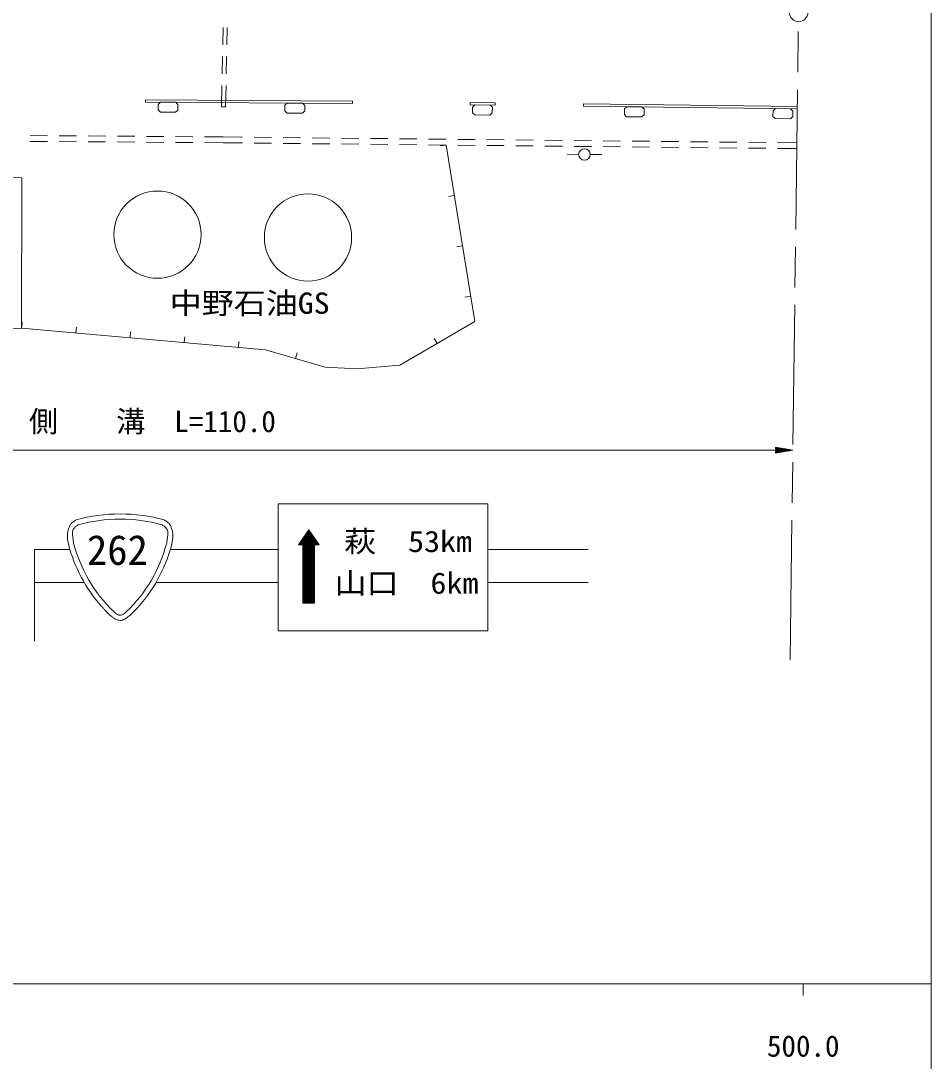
# Model space of a CAD drawing. Units: millimetres, scale not verified. Extents: x 40000 to 680000, y 20000 to 380000.
# Drawn here: x 500755 to 579000, y 198357 to 287790 of the extents above; entities that cross this region are included whole.
import ezdxf
from ezdxf.enums import TextEntityAlignment as Align

# ---------------------------------------------------------------- set-up
doc = ezdxf.new("R2010")
doc.units = ezdxf.units.MM
doc.header["$LTSCALE"] = 1000
doc.linetypes.add('CHAIN', pattern=[18.5, 12, -1.5, 3.5, -1.5])
for name, color, linetype, lineweight in [('M-BGD', 7, 'Continuous', 13), ('M-BMK', 2, 'CHAIN', 13), ('M-BMK-SRVR', 3, 'Continuous', 13), ('M-STR-HTXT', 7, 'Continuous', 13), ('M-STR-STRC', 7, 'Continuous', 13), ('M-STR-STRD', 7, 'Continuous', 13), ('M-TTL-BAND', 7, 'Continuous', 13)]:
    doc.layers.add(name, color=color, linetype=linetype, lineweight=lineweight)
doc.styles.add('ＭＳ ゴシック', font='')
doc.styles.get('ＭＳ ゴシック').set_extended_font_data('MS Gothic')

msp = doc.modelspace()

# ---------------------------------------------------------------- linework, layer by layer
at = {"layer": 'M-BGD'}
for p, q in [((518137, 287227), (518108, 285727)), ((518488, 287220), (518459, 285721)), ((518088, 284728), (518059, 283228)), ((518440, 284721), (518410, 283221)), ((518040, 282228), (518004, 280392)), ((518391, 282221), (518355, 280385)), ((512563, 280607), (512559, 280125)), ((512758, 279937), (512559, 280125)), ((512764, 280792), (512563, 280607)), ((512758, 279937), (514060, 279929)), ((512764, 280792), (514066, 280783)), ((514060, 279929), (514261, 280113)), ((514066, 280783), (514264, 280596)), ((514264, 280596), (514261, 280113)), ((518004, 280392), (518355, 280385)), ((523458, 280535), (523454, 280052)), ((523653, 279865), (523454, 280052)), ((523659, 280719), (523458, 280535)), ((523659, 280719), (524961, 280710)), ((524955, 279856), (525156, 280040)), ((524961, 280710), (525159, 280523)), ((525159, 280523), (525156, 280040)), ((539583, 280375), (539578, 279892)), ((539785, 280558), (539583, 280375)), ((539785, 280558), (541086, 280545)), ((541086, 280545), (541285, 280358)), ((541285, 280358), (541280, 279875)), ((552635, 280214), (552629, 279732)), ((552837, 280398), (552635, 280214)), ((552837, 280398), (554139, 280382)), ((554139, 280382), (554337, 280193)), ((554337, 280193), (554331, 279711)), ((565409, 280057), (565403, 279574)), ((565611, 280240), (565409, 280057)), ((565611, 280240), (566913, 280224)), ((566913, 280224), (567111, 280035)), ((567111, 280035), (567105, 279553)), ((523653, 279865), (524955, 279856)), ((539776, 279704), (539578, 279892)), ((539776, 279704), (541078, 279691)), ((541078, 279691), (541280, 279875)), ((552826, 279543), (552629, 279732)), ((552826, 279543), (554128, 279527)), ((554128, 279527), (554331, 279711)), ((565601, 279385), (565403, 279574)), ((565601, 279385), (566903, 279369)), ((566903, 279369), (567105, 279553)), ((501542, 277429), (503042, 277418)), ((501552, 277929), (503052, 277917)), ((504042, 277410), (505542, 277399)), ((504052, 277910), (505552, 277899)), ((506542, 277391), (508042, 277380)), ((506552, 277891), (508052, 277880)), ((509042, 277373), (510542, 277362)), ((509052, 277873), (510552, 277862)), ((511542, 277354), (513042, 277343)), ((511552, 277854), (513052, 277843)), ((514042, 277336), (515542, 277325)), ((514052, 277836), (515552, 277824)), ((516542, 277317), (518152, 277305)), ((516552, 277817), (518157, 277805)), ((518152, 277305), (519802, 277288)), ((518157, 277805), (519807, 277788)), ((520802, 277278), (522302, 277263)), ((520807, 277778), (522307, 277763)), ((523302, 277253), (524802, 277237)), ((523307, 277752), (524807, 277737)), ((525807, 277727), (527306, 277712)), ((528306, 277701), (529806, 277686)), ((530806, 277676), (532306, 277661)), ((533306, 277650), (534806, 277635)), ((535806, 277625), (537306, 277609)), ((538306, 277599), (539806, 277584)), ((540806, 277574), (542306, 277558)), ((543306, 277548), (544806, 277533)), ((545806, 277523), (547305, 277507)), ((548305, 277497), (549805, 277482)), ((550805, 277472), (552305, 277456)), ((553305, 277446), (554805, 277431)), ((555805, 277420), (557305, 277405)), ((558305, 277395), (559805, 277380)), ((560805, 277369), (562305, 277354)), ((563305, 277344), (564805, 277329)), ((565804, 277318), (567455, 277301)), ((525802, 277227), (527302, 277212)), ((528302, 277201), (529802, 277186)), ((530802, 277176), (532301, 277161)), ((533301, 277150), (534801, 277135)), ((535801, 277125), (537301, 277109)), ((537303, 277109), (536810, 277029)), ((538301, 277099), (539801, 277084)), ((540801, 277074), (542301, 277058)), ((543301, 277048), (544801, 277033)), ((545801, 277023), (547301, 277007)), ((548301, 276997), (549801, 276982)), ((550801, 276972), (552300, 276956)), ((553300, 276946), (554800, 276931)), ((555800, 276921), (557300, 276905)), ((558300, 276895), (559800, 276880)), ((560800, 276869), (562300, 276854)), ((563300, 276844), (564800, 276829)), ((565800, 276818), (567449, 276802)), ((548699, 276303), (547699, 276314)), ((549699, 276299), (550699, 276302)), ((538009, 272775), (537516, 272695)), ((538715, 268441), (538222, 268361)), ((539421, 264107), (538928, 264026)), ((500826, 261379), (500871, 261877)), ((505485, 260964), (505530, 261462)), ((510145, 260549), (510189, 261047)), ((514804, 260135), (514848, 260633)), ((536546, 260062), (536295, 260494)), ((519463, 259720), (519507, 260218)), ((524357, 258765), (524497, 259245))]:
    msp.add_line(p, q, dxfattribs=at)
msp.add_lwpolyline([(537303, 277109), (539774, 261940), (533317, 258185), (529654, 257864), (526921, 258017), (521792, 259513), (500826, 261379)], dxfattribs=at)
msp.add_lwpolyline([(492034, 274327), (500849, 274304), (500826, 261379), (491988, 260783)], close=True, dxfattribs=at)
for centre, radius in [((549199, 276298), 500), ((512501, 269409), 3751), ((525439, 269165), 3751)]:
    msp.add_circle(centre, radius, dxfattribs=at)
at = {"layer": 'M-BMK'}
msp.add_line((566874, 232866), (567592, 287714), dxfattribs=at)
at = {"layer": 'M-BMK-SRVR'}
msp.add_circle((567603, 288514), 800, dxfattribs=at)
at = {"layer": 'M-STR-HTXT'}
for p, q in [((458371, 250885), (565610, 250885)), ((567110, 250885), (565610, 251135)), ((565610, 251135), (565610, 250635)), ((565910, 251085), (565610, 251085)), ((565610, 251035), (566210, 251035)), ((566510, 250985), (565610, 250985)), ((565610, 250935), (566810, 250935)), ((567110, 250885), (565610, 250635)), ((567110, 250885), (565610, 250885)), ((565610, 250835), (566810, 250835)), ((566510, 250785), (565610, 250785)), ((565610, 250735), (566210, 250735)), ((565910, 250685), (565610, 250685))]:
    msp.add_line(p, q, dxfattribs=at)
at = {"layer": 'M-STR-STRC'}
for p, q in [((540883, 246278), (522866, 246278)), ((522866, 246278), (522866, 235354)), ((540883, 235354), (540883, 246278)), ((525505, 244026), (524620, 242751)), ((524694, 242751), (525695, 243752)), ((524772, 242970), (525637, 243836)), ((524836, 242751), (525753, 243669)), ((526006, 242228), (524974, 243261)), ((524977, 242751), (525811, 243585)), ((525005, 242637), (525869, 243502)), ((525005, 242496), (525927, 243418)), ((525005, 242354), (525985, 243335)), ((526006, 242370), (525032, 243344)), ((526006, 242511), (525090, 243428)), ((525094, 243433), (525580, 243919)), ((526006, 242653), (525148, 243511)), ((526049, 242751), (525206, 243594)), ((526190, 242751), (525264, 243678)), ((526332, 242751), (525322, 243761)), ((526204, 243021), (525380, 243845)), ((525415, 243896), (525522, 244003)), ((525882, 243484), (525437, 243928)), ((525560, 243947), (525495, 244012)), ((525505, 244026), (526391, 242751)), ((525005, 242751), (524620, 242751)), ((524635, 242751), (524626, 242760)), ((524776, 242751), (524684, 242843)), ((524918, 242751), (524742, 242927)), ((526006, 241804), (524800, 243010)), ((526006, 241946), (524858, 243094)), ((526006, 242087), (524916, 243177)), ((525005, 242213), (526043, 243252)), ((525005, 242072), (526101, 243168)), ((525005, 241930), (526159, 243085)), ((525005, 241789), (526217, 243001)), ((525005, 242751), (525005, 237716)), ((526006, 241663), (525005, 242664)), ((525005, 241647), (526006, 242649)), ((526006, 241521), (525005, 242523)), ((525005, 241506), (526006, 242507)), ((526006, 241380), (525005, 242381)), ((525005, 241364), (526006, 242366)), ((526006, 242751), (526006, 237716)), ((526006, 242751), (526391, 242751)), ((526109, 242751), (526275, 242918)), ((526250, 242751), (526333, 242834)), ((501929, 242336), (501929, 234454)), ((504981, 242336), (501929, 242336)), ((522866, 242336), (513604, 242336)), ((526006, 241238), (525005, 242240)), ((525005, 241223), (526006, 242224)), ((526006, 241097), (525005, 242098)), ((525005, 241082), (526006, 242083)), ((526006, 240955), (525005, 241957)), ((525005, 240940), (526006, 241941)), ((526006, 240814), (525005, 241815)), ((525005, 240799), (526006, 241800)), ((526006, 240673), (525005, 241674)), ((525005, 240657), (526006, 241659)), ((526006, 240531), (525005, 241532)), ((525005, 240516), (526006, 241517)), ((549514, 242336), (540883, 242336)), ((526006, 240390), (525005, 241391)), ((525005, 240374), (526006, 241376)), ((526006, 240248), (525005, 241250)), ((525005, 240233), (526006, 241234)), ((526006, 240107), (525005, 241108)), ((525005, 240092), (526006, 241093)), ((526006, 239965), (525005, 240967)), ((525005, 239950), (526006, 240951)), ((526006, 239824), (525005, 240825)), ((525005, 239809), (526006, 240810)), ((526006, 239683), (525005, 240684)), ((525005, 239667), (526006, 240669)), ((526006, 239541), (525005, 240542)), ((525005, 239526), (526006, 240527)), ((526006, 239400), (525005, 240401)), ((525005, 239384), (526006, 240386)), ((526006, 239258), (525005, 240260)), ((525005, 239243), (526006, 240244)), ((526006, 239117), (525005, 240118)), ((525005, 239102), (526006, 240103)), ((526006, 238975), (525005, 239977)), ((525005, 238960), (526006, 239961)), ((526006, 238834), (525005, 239835)), ((525005, 238819), (526006, 239820)), ((526006, 238693), (525005, 239694)), ((501929, 239504), (506211, 239504)), ((512374, 239504), (522866, 239504)), ((525005, 238677), (526006, 239679)), ((526006, 238551), (525005, 239552)), ((525005, 238536), (526006, 239537)), ((526006, 238410), (525005, 239411)), ((525005, 238394), (526006, 239396)), ((526006, 238268), (525005, 239270)), ((525005, 238253), (526006, 239254)), ((526006, 238127), (525005, 239128)), ((525005, 238112), (526006, 239113)), ((526006, 237985), (525005, 238987)), ((525005, 237970), (526006, 238971)), ((526006, 237844), (525005, 238845)), ((525005, 237829), (526006, 238830)), ((540883, 239504), (549514, 239504)), ((525992, 237716), (525005, 238704)), ((525851, 237716), (525005, 238562)), ((525709, 237716), (525005, 238421)), ((525568, 237716), (525005, 238280)), ((525426, 237716), (525005, 238138)), ((525285, 237716), (525005, 237997)), ((525034, 237716), (526006, 238689)), ((525175, 237716), (526006, 238547)), ((525317, 237716), (526006, 238406)), ((525458, 237716), (526006, 238264)), ((525599, 237716), (526006, 238123)), ((525741, 237716), (526006, 237981)), ((525144, 237716), (525005, 237855)), ((526006, 237716), (525005, 237716)), ((525882, 237716), (526006, 237840)), ((522866, 235354), (540883, 235354))]:
    msp.add_line(p, q, dxfattribs=at)
for centre, radius, start, end in [((509293, 231313), 14089, 74.37467, 105.62564), ((509293, 231313), 13639, 74.69511, 105.30489), ((517458, 246070), 13024, 194.57197, 221.26877), ((517458, 246070), 12574, 194.63957, 226.12), ((501127, 246070), 12574, 313.88, 345.36043), ((501127, 246070), 13024, 314.093, 345.46844)]:
    msp.add_arc(centre, radius, start, end, dxfattribs=at)
for points, knots in [([(504853, 242794), (504853, 242794), (504853, 242796), (504853, 242797), (504852, 242798), (504852, 242803), (504851, 242804), (504851, 242806), (504850, 242813), (504849, 242815), (504849, 242818), (504848, 242825), (504847, 242827), (504839, 242870), (504816, 242999), (504808, 243042), (504802, 243076), (504784, 243176), (504779, 243210), (504775, 243239), (504764, 243325), (504762, 243354), (504760, 243383), (504756, 243469), (504757, 243498), (504759, 243549), (504771, 243705), (504778, 243757), (504785, 243813), (504817, 243982), (504832, 244037), (504846, 244091), (504897, 244251), (504919, 244303), (504938, 244348), (505012, 244477), (505039, 244519), (505051, 244537), (505095, 244584), (505111, 244598), (505127, 244614), (505180, 244657), (505197, 244671), (505219, 244687), (505284, 244732), (505306, 244748), (505333, 244767), (505416, 244823), (505443, 244842), (505447, 244845), (505459, 244853), (505463, 244856), (505466, 244859), (505477, 244866), (505480, 244868), (505483, 244870), (505490, 244876), (505493, 244877), (505494, 244878), (505497, 244880), (505498, 244881)], [0, 0, 0, 0, 1, 1, 1, 2, 2, 2, 3, 3, 3, 4, 4, 4, 5, 5, 5, 6, 6, 6, 7, 7, 7, 8, 8, 8, 9, 9, 9, 10, 10, 10, 11, 11, 11, 12, 12, 12, 13, 13, 13, 14, 14, 14, 15, 15, 15, 16, 16, 16, 17, 17, 17, 18, 18, 18, 19, 19, 19, 20, 20, 20, 20]), ([(505293, 242893), (505291, 242905), (505285, 242944), (505283, 242956), (505279, 242989), (505265, 243085), (505261, 243118), (505255, 243160), (505237, 243288), (505232, 243331), (505226, 243374), (505209, 243506), (505204, 243550), (505200, 243588), (505188, 243703), (505187, 243742), (505186, 243775), (505189, 243874), (505196, 243906), (505202, 243937), (505232, 244028), (505247, 244056), (505265, 244088), (505335, 244175), (505360, 244203), (505379, 244224), (505443, 244280), (505464, 244298), (505485, 244316), (505551, 244366), (505573, 244383), (505590, 244396), (505641, 244432), (505658, 244444), (505665, 244449), (505686, 244463), (505693, 244468)], [0, 0, 0, 0, 1, 1, 1, 2, 2, 2, 3, 3, 3, 4, 4, 4, 5, 5, 5, 6, 6, 6, 7, 7, 7, 8, 8, 8, 9, 9, 9, 10, 10, 10, 11, 11, 11, 12, 12, 12, 12]), ([(513293, 242893), (513294, 242905), (513300, 242944), (513302, 242956), (513306, 242989), (513320, 243085), (513324, 243118), (513330, 243160), (513348, 243288), (513353, 243331), (513359, 243374), (513376, 243506), (513381, 243550), (513385, 243588), (513397, 243703), (513398, 243742), (513399, 243775), (513396, 243874), (513389, 243906), (513383, 243937), (513353, 244028), (513338, 244056), (513320, 244088), (513250, 244175), (513225, 244203), (513207, 244224), (513142, 244280), (513121, 244298), (513100, 244316), (513034, 244366), (513012, 244383), (512995, 244396), (512944, 244432), (512927, 244444), (512920, 244449), (512900, 244463), (512893, 244468)], [0, 0, 0, 0, 1, 1, 1, 2, 2, 2, 3, 3, 3, 4, 4, 4, 5, 5, 5, 6, 6, 6, 7, 7, 7, 8, 8, 8, 9, 9, 9, 10, 10, 10, 11, 11, 11, 12, 12, 12, 12]), ([(513734, 242803), (513734, 242803), (513734, 242804), (513734, 242805), (513735, 242806), (513735, 242809), (513735, 242810), (513735, 242812), (513736, 242817), (513736, 242818), (513737, 242820), (513738, 242826), (513738, 242827), (513745, 242871), (513766, 243000), (513773, 243043), (513778, 243077), (513796, 243178), (513801, 243211), (513806, 243240), (513818, 243326), (513821, 243355), (513823, 243383), (513829, 243469), (513828, 243498), (513826, 243549), (513816, 243705), (513809, 243756), (513802, 243813), (513770, 243981), (513755, 244036), (513741, 244091), (513689, 244251), (513667, 244302), (513647, 244348), (513573, 244477), (513546, 244519), (513534, 244537), (513490, 244584), (513474, 244599), (513458, 244614), (513405, 244657), (513387, 244671), (513366, 244687), (513301, 244732), (513279, 244748), (513252, 244767), (513169, 244823), (513142, 244842), (513138, 244845), (513126, 244853), (513122, 244856), (513119, 244859), (513108, 244866), (513105, 244868), (513102, 244870), (513095, 244876), (513092, 244877), (513091, 244878), (513088, 244880), (513087, 244881)], [0, 0, 0, 0, 1, 1, 1, 2, 2, 2, 3, 3, 3, 4, 4, 4, 5, 5, 5, 6, 6, 6, 7, 7, 7, 8, 8, 8, 9, 9, 9, 10, 10, 10, 11, 11, 11, 12, 12, 12, 13, 13, 13, 14, 14, 14, 15, 15, 15, 16, 16, 16, 17, 17, 17, 18, 18, 18, 19, 19, 19, 20, 20, 20, 20]), ([(510189, 236717), (510189, 236717), (510189, 236716), (510188, 236716), (510188, 236716), (510187, 236715), (510186, 236715), (510186, 236714), (510184, 236713), (510183, 236712), (510183, 236712), (510181, 236710), (510180, 236710), (510126, 236670), (509964, 236549), (509909, 236511), (509865, 236480), (509731, 236390), (509684, 236364), (509646, 236343), (509527, 236287), (509485, 236274), (509448, 236262), (509332, 236243), (509293, 236243), (509252, 236243), (509129, 236263), (509090, 236275), (509045, 236288), (508916, 236344), (508874, 236366), (508826, 236391), (508690, 236480), (508646, 236512), (508596, 236549), (508451, 236668), (508405, 236710), (508351, 236758), (508194, 236911), (508142, 236963), (508094, 237012), (507953, 237162), (507906, 237213), (507871, 237251), (507769, 237366), (507735, 237404), (507722, 237419), (507682, 237465), (507669, 237480)], [0, 0, 0, 0, 1, 1, 1, 2, 2, 2, 3, 3, 3, 4, 4, 4, 5, 5, 5, 6, 6, 6, 7, 7, 7, 8, 8, 8, 9, 9, 9, 10, 10, 10, 11, 11, 11, 12, 12, 12, 13, 13, 13, 14, 14, 14, 15, 15, 15, 16, 16, 16, 16]), ([(509843, 237007), (509834, 236997), (509805, 236967), (509795, 236958), (509771, 236936), (509697, 236869), (509671, 236850), (509637, 236826), (509533, 236758), (509494, 236742), (509456, 236726), (509334, 236693), (509293, 236693), (509251, 236693), (509129, 236726), (509091, 236742), (509052, 236758), (508948, 236826), (508914, 236850), (508888, 236869), (508814, 236936), (508790, 236958), (508780, 236967), (508751, 236997), (508743, 237007)], [0, 0, 0, 0, 1, 1, 1, 2, 2, 2, 3, 3, 3, 4, 4, 4, 5, 5, 5, 6, 6, 6, 7, 7, 7, 8, 8, 8, 8])]:
    msp.add_open_spline(points, degree=3, knots=knots, dxfattribs=at)
at = {"layer": 'M-STR-STRD'}
for p, q in [((511477, 281000), (511476, 280800)), ((511477, 281000), (529275, 280881)), ((529275, 280881), (529274, 280681)), ((511476, 280800), (529274, 280681)), ((539375, 280763), (539373, 280563)), ((539373, 280563), (541514, 280541)), ((539375, 280763), (541516, 280741)), ((541516, 280741), (541514, 280541)), ((549128, 280644), (549126, 280444)), ((549126, 280444), (567494, 280216)), ((549128, 280644), (567497, 280416))]:
    msp.add_line(p, q, dxfattribs=at)
at = {"layer": 'M-TTL-BAND'}
for p, q in [((579000, 20000), (579000, 370000)), ((40000, 205000), (579000, 205000)), ((568000, 205000), (568000, 204000))]:
    msp.add_line(p, q, dxfattribs=at)

# ---------------------------------------------------------------- texts
at = {"layer": 'M-BGD', "style": 'ＭＳ ゴシック', "width": 1.1}
msp.add_text('中野石油GS', height=1833, dxfattribs=at).set_placement((520429, 262051), align=Align.BOTTOM_CENTER)
at = {"layer": 'M-STR-HTXT', "style": 'ＭＳ ゴシック'}
msp.add_text('側\u3000\u3000溝  L=110.0', height=1833, dxfattribs=at).set_placement((512062, 251885), align=Align.BOTTOM_CENTER)
at = {"layer": 'M-STR-STRC', "style": 'ＭＳ ゴシック', "width": 1.1}
for s, p in [('萩\u300053km', (528544, 241572)), ('山口\u30006km', (527716, 237987))]:
    msp.add_text(s, height=1833, dxfattribs=at).set_placement(p, align=Align.BOTTOM_LEFT)
at = {"layer": 'M-STR-STRC', "style": 'ＭＳ ゴシック'}
msp.add_text('262', height=2566, dxfattribs=at).set_placement((506439, 240253), align=Align.BOTTOM_LEFT)
at = {"layer": 'M-TTL-BAND', "style": 'ＭＳ ゴシック'}
msp.add_text('500.0', height=1833, dxfattribs=at).set_placement((568000, 198195), align=Align.BOTTOM_CENTER)

doc.saveas('drawing.dxf')
